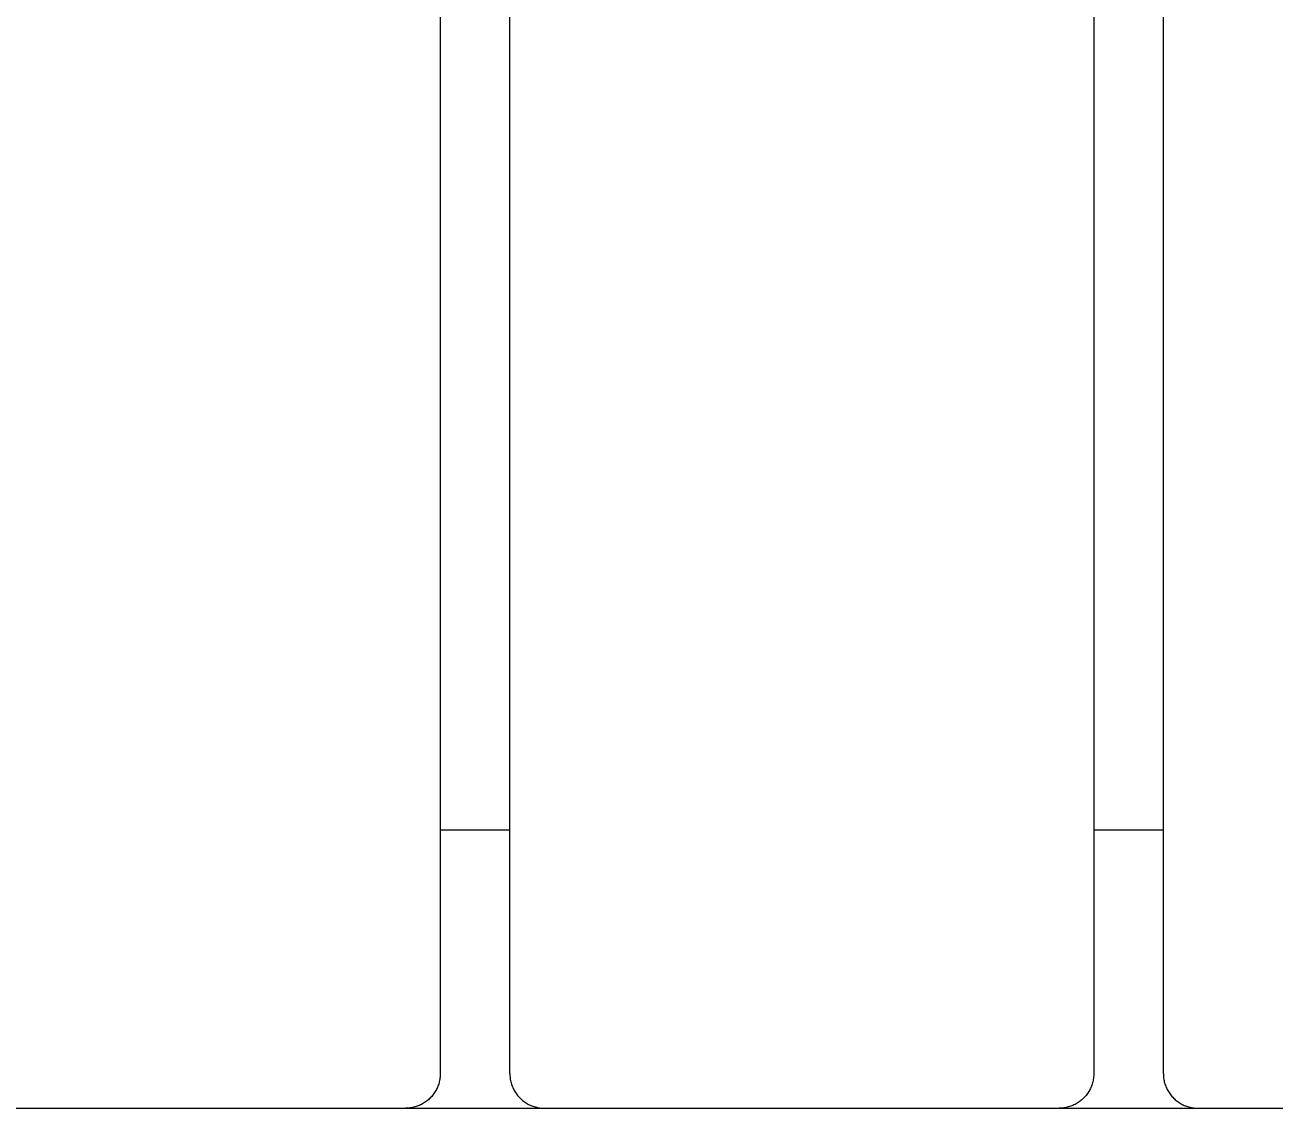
# Model space of a CAD drawing. Header units: inches. Extents: x -2 to 171, y -5 to 121.
# Drawn here: x 14.84 to 21.92, y 51.13 to 57.34 of the extents above; entities that cross this region are included whole.
import ezdxf

# ---------------------------------------------------------------- set-up
doc = ezdxf.new("R2010")
doc.units = ezdxf.units.IN
doc.layers.add('ZANO_R', color=7, linetype='Continuous', lineweight=0)
doc.layers.add('ZANO_W', color=1, linetype='Continuous', lineweight=0)
doc.styles.get("Standard").update_dxf_attribs({"font": 'arial.ttf'})
doc.dimstyles.new('amerykanie', dxfattribs={"dimtxt": 50, "dimasz": 50, "dimexe": 0.5, "dimexo": 0.5, "dimgap": 1, "dimtad": 1, "dimdec": 0, "dimzin": 0, "dimlunit": 5, "dimtxsty": 'Standard', "dimcen": 0.09, "dimclrd": 1, "dimclre": 1, "dimclrt": 1, "dimazin": 0, "dimtfac": 1, "dimtdec": 0, "dimtmove": 0, "dimatfit": 3, "dimfxl": 1, "dimtzin": 0, "dimarcsym": 1})

# ---------------------------------------------------------------- blocks, each defined once
blk = doc.blocks.new('*D363')
at = {"layer": 'ZANO_W', "color": 1, "lineweight": -2}
for p, q in [((7.9821, 51.1051), (7.9821, 43.3899)), ((82.3128, 51.1051), (82.3128, 43.3899)), ((8.9821, 43.8899), (81.3128, 43.8899))]:
    blk.add_line(p, q, dxfattribs=at)
at = {"layer": 'ZANO_W', "color": 1}
for points in [[(8.9821, 44.0566), (8.9821, 43.7232), (7.9821, 43.8899)], [(81.3128, 43.7232), (81.3128, 44.0566), (82.3128, 43.8899)]]:
    blk.add_solid(points, dxfattribs=at)
at = {"layer": 'ZANO_W', "color": 1, "insert": (45.1474, 45.2301), "char_height": 1.625, "attachment_point": 5}
blk.add_mtext('74 5/16', dxfattribs=at)
blk = doc.blocks.new('*D364')
at = {"layer": 'ZANO_W', "color": 1, "lineweight": -2}
for p, q in [((9.7931, 51.1051), (9.7931, 46.5274)), ((80.5018, 51.1051), (80.5018, 46.5274)), ((10.7931, 47.0274), (79.5018, 47.0274))]:
    blk.add_line(p, q, dxfattribs=at)
at = {"layer": 'ZANO_W', "color": 1}
for points in [[(10.7931, 47.194), (10.7931, 46.8607), (9.7931, 47.0274)], [(79.5018, 46.8607), (79.5018, 47.194), (80.5018, 47.0274)]]:
    blk.add_solid(points, dxfattribs=at)
at = {"layer": 'ZANO_W', "color": 1, "insert": (45.1474, 48.3676), "char_height": 1.625, "attachment_point": 5}
blk.add_mtext('70 11/16', dxfattribs=at)

msp = doc.modelspace()

# ---------------------------------------------------------------- linework, layer by layer
at = {"layer": 'ZANO_R'}
for p, q in [((17.19465, 68.73104), (17.19465, 51.4082)), ((17.58835, 51.4082), (17.58835, 68.73104)), ((20.89544, 68.73104), (20.89544, 51.4082)), ((21.28914, 51.4082), (21.28914, 68.73104)), ((17.58835, 52.78615), (17.19465, 52.78615)), ((21.28914, 52.78615), (20.89544, 52.78615)), ((17.19419, 51.39477), (17.19362, 51.38807)), ((17.19454, 51.40148), (17.19419, 51.39477)), ((17.19465, 51.4082), (17.19454, 51.40148)), ((17.58835, 51.4082), (17.58847, 51.40148)), ((17.58847, 51.40148), (17.58881, 51.39477)), ((17.58881, 51.39477), (17.58938, 51.38807)), ((20.89498, 51.39477), (20.89441, 51.38807)), ((20.89532, 51.40148), (20.89498, 51.39477)), ((20.89544, 51.4082), (20.89532, 51.40148)), ((21.28914, 51.4082), (21.28926, 51.40148)), ((21.28926, 51.40148), (21.2896, 51.39477)), ((21.2896, 51.39477), (21.29017, 51.38807)), ((17.17557, 51.32366), (17.17258, 51.31764)), ((17.17835, 51.32977), (17.17557, 51.32366)), ((17.18093, 51.33598), (17.17835, 51.32977)), ((17.18329, 51.34228), (17.18093, 51.33598)), ((17.18543, 51.34865), (17.18329, 51.34228)), ((17.18735, 51.35509), (17.18543, 51.34865)), ((17.18905, 51.36159), (17.18735, 51.35509)), ((17.19053, 51.36815), (17.18905, 51.36159)), ((17.19179, 51.37475), (17.19053, 51.36815)), ((17.19282, 51.3814), (17.19179, 51.37475)), ((17.19362, 51.38807), (17.19282, 51.3814)), ((17.58938, 51.38807), (17.59019, 51.3814)), ((17.59019, 51.3814), (17.59121, 51.37475)), ((17.59121, 51.37475), (17.59247, 51.36815)), ((17.59247, 51.36815), (17.59395, 51.36159)), ((17.59395, 51.36159), (17.59565, 51.35509)), ((17.59565, 51.35509), (17.59758, 51.34865)), ((17.59758, 51.34865), (17.59972, 51.34228)), ((17.59972, 51.34228), (17.60208, 51.33598)), ((17.60208, 51.33598), (17.60465, 51.32977)), ((17.60465, 51.32977), (17.60743, 51.32366)), ((17.60743, 51.32366), (17.61042, 51.31764)), ((20.87636, 51.32366), (20.87337, 51.31764)), ((20.87914, 51.32977), (20.87636, 51.32366)), ((20.88172, 51.33598), (20.87914, 51.32977)), ((20.88407, 51.34228), (20.88172, 51.33598)), ((20.88622, 51.34865), (20.88407, 51.34228)), ((20.88814, 51.35509), (20.88622, 51.34865)), ((20.88984, 51.36159), (20.88814, 51.35509)), ((20.89132, 51.36815), (20.88984, 51.36159)), ((20.89258, 51.37475), (20.89132, 51.36815)), ((20.89361, 51.3814), (20.89258, 51.37475)), ((20.89441, 51.38807), (20.89361, 51.3814)), ((21.29017, 51.38807), (21.29097, 51.3814)), ((21.29097, 51.3814), (21.292, 51.37475)), ((21.292, 51.37475), (21.29326, 51.36815)), ((21.29326, 51.36815), (21.29474, 51.36159)), ((21.29474, 51.36159), (21.29644, 51.35509)), ((21.29644, 51.35509), (21.29836, 51.34865)), ((21.29836, 51.34865), (21.30051, 51.34228)), ((21.30051, 51.34228), (21.30287, 51.33598)), ((21.30287, 51.33598), (21.30544, 51.32977)), ((21.30544, 51.32977), (21.30822, 51.32366)), ((21.30822, 51.32366), (21.31121, 51.31764)), ((17.11675, 51.25135), (17.11132, 51.24738)), ((17.12203, 51.2555), (17.11675, 51.25135)), ((17.12717, 51.25983), (17.12203, 51.2555)), ((17.13216, 51.26433), (17.12717, 51.25983)), ((17.137, 51.26901), (17.13216, 51.26433)), ((17.14167, 51.27384), (17.137, 51.26901)), ((17.14617, 51.27883), (17.14167, 51.27384)), ((17.1505, 51.28397), (17.14617, 51.27883)), ((17.15465, 51.28926), (17.1505, 51.28397)), ((17.15862, 51.29468), (17.15465, 51.28926)), ((17.1624, 51.30024), (17.15862, 51.29468)), ((17.16599, 51.30592), (17.1624, 51.30024)), ((17.16939, 51.31172), (17.16599, 51.30592)), ((17.17258, 51.31764), (17.16939, 51.31172)), ((17.61042, 51.31764), (17.61362, 51.31172)), ((17.61362, 51.31172), (17.61701, 51.30592)), ((17.61701, 51.30592), (17.6206, 51.30024)), ((17.6206, 51.30024), (17.62438, 51.29468)), ((17.62438, 51.29468), (17.62835, 51.28926)), ((17.62835, 51.28926), (17.6325, 51.28397)), ((17.6325, 51.28397), (17.63683, 51.27883)), ((17.63683, 51.27883), (17.64134, 51.27384)), ((17.64134, 51.27384), (17.64601, 51.26901)), ((17.64601, 51.26901), (17.65084, 51.26433)), ((17.65084, 51.26433), (17.65583, 51.25983)), ((17.65583, 51.25983), (17.66097, 51.2555)), ((17.66097, 51.2555), (17.66626, 51.25135)), ((17.66626, 51.25135), (17.67168, 51.24738)), ((20.81753, 51.25135), (20.81211, 51.24738)), ((20.82282, 51.2555), (20.81753, 51.25135)), ((20.82796, 51.25983), (20.82282, 51.2555)), ((20.83295, 51.26433), (20.82796, 51.25983)), ((20.83778, 51.26901), (20.83295, 51.26433)), ((20.84245, 51.27384), (20.83778, 51.26901)), ((20.84696, 51.27883), (20.84245, 51.27384)), ((20.85129, 51.28397), (20.84696, 51.27883)), ((20.85544, 51.28926), (20.85129, 51.28397)), ((20.85941, 51.29468), (20.85544, 51.28926)), ((20.86319, 51.30024), (20.85941, 51.29468)), ((20.86678, 51.30592), (20.86319, 51.30024)), ((20.87018, 51.31172), (20.86678, 51.30592)), ((20.87337, 51.31764), (20.87018, 51.31172)), ((21.31121, 51.31764), (21.3144, 51.31172)), ((21.3144, 51.31172), (21.3178, 51.30592)), ((21.3178, 51.30592), (21.32139, 51.30024)), ((21.32139, 51.30024), (21.32517, 51.29468)), ((21.32517, 51.29468), (21.32914, 51.28926)), ((21.32914, 51.28926), (21.33329, 51.28397)), ((21.33329, 51.28397), (21.33762, 51.27883)), ((21.33762, 51.27883), (21.34213, 51.27384)), ((21.34213, 51.27384), (21.3468, 51.26901)), ((21.3468, 51.26901), (21.35163, 51.26433)), ((21.35163, 51.26433), (21.35662, 51.25983)), ((21.35662, 51.25983), (21.36176, 51.2555)), ((21.36176, 51.2555), (21.36705, 51.25135)), ((21.36705, 51.25135), (21.37247, 51.24738)), ((14.08441, 51.21135), (16.9978, 51.21135)), ((17.00452, 51.21146), (16.9978, 51.21135)), ((17.00217, 51.21135), (17.78083, 51.21135)), ((17.01123, 51.21181), (17.00452, 51.21146)), ((17.01793, 51.21238), (17.01123, 51.21181)), ((17.02461, 51.21318), (17.01793, 51.21238)), ((17.03125, 51.21421), (17.02461, 51.21318)), ((17.03785, 51.21547), (17.03125, 51.21421)), ((17.04441, 51.21695), (17.03785, 51.21547)), ((17.05091, 51.21865), (17.04441, 51.21695)), ((17.05735, 51.22057), (17.05091, 51.21865)), ((17.06372, 51.22272), (17.05735, 51.22057)), ((17.07002, 51.22507), (17.06372, 51.22272)), ((17.07623, 51.22765), (17.07002, 51.22507)), ((17.08234, 51.23043), (17.07623, 51.22765)), ((17.08836, 51.23342), (17.08234, 51.23043)), ((17.09428, 51.23661), (17.08836, 51.23342)), ((17.10008, 51.24001), (17.09428, 51.23661)), ((17.10576, 51.2436), (17.10008, 51.24001)), ((17.11132, 51.24738), (17.10576, 51.2436)), ((17.67168, 51.24738), (17.67724, 51.2436)), ((17.67724, 51.2436), (17.68292, 51.24001)), ((17.68292, 51.24001), (17.68872, 51.23661)), ((17.68872, 51.23661), (17.69464, 51.23342)), ((17.69464, 51.23342), (17.70066, 51.23043)), ((17.70066, 51.23043), (17.70678, 51.22765)), ((17.70678, 51.22765), (17.71299, 51.22507)), ((17.71299, 51.22507), (17.71928, 51.22272)), ((17.71928, 51.22272), (17.72565, 51.22057)), ((17.72565, 51.22057), (17.73209, 51.21865)), ((17.73209, 51.21865), (17.7386, 51.21695)), ((17.7386, 51.21695), (17.74515, 51.21547)), ((17.74515, 51.21547), (17.75176, 51.21421)), ((17.75176, 51.21421), (17.7584, 51.21318)), ((17.7584, 51.21318), (17.76507, 51.21238)), ((17.76507, 51.21238), (17.77177, 51.21181)), ((17.77177, 51.21181), (17.77848, 51.21146)), ((17.77848, 51.21146), (17.7852, 51.21135)), ((17.7852, 51.21135), (20.69859, 51.21135)), ((20.70531, 51.21146), (20.69859, 51.21135)), ((20.70296, 51.21135), (21.48162, 51.21135)), ((20.71202, 51.21181), (20.70531, 51.21146)), ((20.71872, 51.21238), (20.71202, 51.21181)), ((20.72539, 51.21318), (20.71872, 51.21238)), ((20.73204, 51.21421), (20.72539, 51.21318)), ((20.73864, 51.21547), (20.73204, 51.21421)), ((20.7452, 51.21695), (20.73864, 51.21547)), ((20.7517, 51.21865), (20.7452, 51.21695)), ((20.75814, 51.22057), (20.7517, 51.21865)), ((20.76451, 51.22272), (20.75814, 51.22057)), ((20.7708, 51.22507), (20.76451, 51.22272)), ((20.77701, 51.22765), (20.7708, 51.22507)), ((20.78313, 51.23043), (20.77701, 51.22765)), ((20.78915, 51.23342), (20.78313, 51.23043)), ((20.79507, 51.23661), (20.78915, 51.23342)), ((20.80087, 51.24001), (20.79507, 51.23661)), ((20.80655, 51.2436), (20.80087, 51.24001)), ((20.81211, 51.24738), (20.80655, 51.2436)), ((21.37247, 51.24738), (21.37803, 51.2436)), ((21.37803, 51.2436), (21.38371, 51.24001)), ((21.38371, 51.24001), (21.38951, 51.23661)), ((21.38951, 51.23661), (21.39543, 51.23342)), ((21.39543, 51.23342), (21.40145, 51.23043)), ((21.40145, 51.23043), (21.40757, 51.22765)), ((21.40757, 51.22765), (21.41378, 51.22507)), ((21.41378, 51.22507), (21.42007, 51.22272)), ((21.42007, 51.22272), (21.42644, 51.22057)), ((21.42644, 51.22057), (21.43288, 51.21865)), ((21.43288, 51.21865), (21.43938, 51.21695)), ((21.43938, 51.21695), (21.44594, 51.21547)), ((21.44594, 51.21547), (21.45254, 51.21421)), ((21.45254, 51.21421), (21.45919, 51.21318)), ((21.45919, 51.21318), (21.46586, 51.21238)), ((21.46586, 51.21238), (21.47256, 51.21181)), ((21.47256, 51.21181), (21.47927, 51.21146)), ((21.47927, 51.21146), (21.48599, 51.21135)), ((21.48599, 51.21135), (24.39938, 51.21135))]:
    msp.add_line(p, q, dxfattribs=at)

# ---------------------------------------------------------------- dimensions: what is measured, and where the dimension line sits
at = {"layer": 'ZANO_W'}
for base, p1, p2, picture, middle in [((82.31278, 43.8899), (7.98205, 51.60505), (82.31278, 51.60505), '*D363', (45.14741, 45.23011)), ((80.50175, 47.02738), (9.79307, 51.60505), (80.50175, 51.60505), '*D364', (45.14741, 48.36759))]:
    dim = msp.add_linear_dim(base=base, p1=p1, p2=p2, dimstyle='amerykanie', override={"dimtxt": 1.625, "dimasz": 1, "dimgap": 0.5, "dimdec": 4, "dimaunit": 1, "dimadec": 1, "dimtdec": 4, "dimtmove": 1, "dimfrac": 2}, dxfattribs=at)
    dim.commit()
    dim.dimension.update_dxf_attribs({"geometry": picture, "text_midpoint": middle})

doc.saveas('drawing.dxf')
